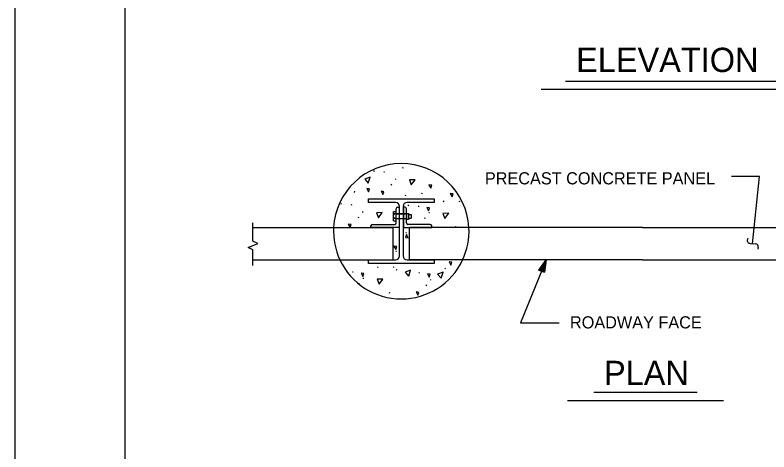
# Model space of a CAD drawing. Extents: x 0 to 71.1, y 0 to 52.4.
# Drawn here: x 0 to 15.51, y 11.36 to 20.35 of the extents above; entities that cross this region are included whole.
import ezdxf

# ---------------------------------------------------------------- set-up
doc = ezdxf.new("R2010")
doc.units = 0
for name, color, linetype in [('Arrowhead Terminators', 7, 'Continuous'), ('Dimension Lines', 7, 'Continuous'), ('Mis Object Lines', 7, 'Continuous'), ('Mis Object Lines Hidden', 7, 'Continuous'), ('Plan Sheet CELL', 7, 'Continuous'), ('Plot Shape CELL', 7, 'Continuous'), ('Structural Steel Lines', 7, 'Continuous'), ('Sup Concrete Girder Lines', 7, 'Continuous'), ('Text', 7, 'Continuous'), ('Title Text', 7, 'Continuous')]:
    doc.layers.add(name, color=color, linetype=linetype)

msp = doc.modelspace()

# ---------------------------------------------------------------- linework, layer by layer
at = {"layer": 'Arrowhead Terminators'}
msp.add_lwpolyline([(10.835, 15.081), (10.824, 15.085), (10.93, 15.312), (10.812, 15.09), (10.801, 15.095), (10.93, 15.312), (10.789, 15.099), (10.778, 15.104), (10.93, 15.312), (10.893, 15.057), (10.882, 15.062), (10.93, 15.312), (10.87, 15.066), (10.859, 15.071), (10.93, 15.312), (10.847, 15.076), (10.778, 15.104), (10.893, 15.057), (10.93, 15.312), (10.778, 15.104)], dxfattribs=at)
at = {"layer": 'Dimension Lines'}
for p, q in [((15.078, 15.762), (15.071, 15.736)), ((15.131, 15.653), (15.24, 15.642)), ((15.291, 15.568), (15.283, 15.532))]:
    msp.add_line(p, q, dxfattribs=at)
for points in [[(15.178, 15.647), (15.322, 17.028), (14.744, 17.028)], [(10.93, 15.312), (10.4, 14.017), (11.2, 14.017)]]:
    msp.add_lwpolyline(points, dxfattribs=at)
for centre, radius, start, end in [((15.13, 15.715), 0.0622, 160.797, 270.5959), ((15.239, 15.587), 0.0552, 339.8654, 88.151)]:
    msp.add_arc(centre, radius, start, end, dxfattribs=at)
at = {"layer": 'Mis Object Lines'}
for p, q in [((4.893, 15.979), (7.781, 15.979)), ((7.781, 15.312), (7.781, 15.979)), ((12.912, 15.979), (8.117, 15.979)), ((8.117, 15.312), (8.117, 15.979)), ((12.912, 15.979), (17.781, 15.979)), ((4.893, 15.312), (7.781, 15.312)), ((12.912, 15.312), (8.117, 15.312)), ((12.912, 15.312), (17.781, 15.312))]:
    msp.add_line(p, q, dxfattribs=at)
msp.add_lwpolyline([(4.893, 15.199), (4.893, 15.523), (4.794, 15.569), (4.997, 15.654), (4.893, 15.697), (4.893, 16.077)], dxfattribs=at)
for start, end in [(3.0594, 176.9406), (205.1549, 334.8451)]:
    msp.add_arc((7.948, 15.904), 1.394, start, end, dxfattribs=at)
at = {"layer": 'Mis Object Lines Hidden'}
for start, end in [(176.9406, 205.1549), (334.8451, 3.0594)]:
    msp.add_arc((7.948, 15.904), 1.394, start, end, dxfattribs=at)
at = {"layer": 'Plan Sheet CELL'}
msp.add_line((2.266, 1.303), (2.266, 46.453), dxfattribs=at)
at = {"layer": 'Plot Shape CELL'}
msp.add_lwpolyline([(0, 47.3), (71.086, 47.3), (71.086, 0), (0, 0)], close=True, dxfattribs=at)
at = {"layer": 'Structural Steel Lines'}
for p, q in [((7.272, 16.496), (7.272, 16.571)), ((7.272, 16.571), (8.625, 16.571)), ((7.828, 16.496), (7.272, 16.496)), ((8.625, 16.496), (8.069, 16.496)), ((8.625, 16.571), (8.625, 16.496)), ((7.844, 16.075), (7.844, 16.367)), ((7.875, 16.398), (7.906, 16.398)), ((7.906, 16.398), (7.906, 15.981)), ((7.912, 15.395), (7.912, 16.413)), ((7.986, 16.413), (7.986, 15.395)), ((8.022, 16.398), (7.991, 16.398)), ((7.991, 16.398), (7.991, 15.981)), ((8.053, 16.075), (8.053, 16.367)), ((7.844, 16.259), (7.805, 16.259)), ((7.844, 16.164), (7.805, 16.164)), ((8.053, 16.263), (7.844, 16.263)), ((8.053, 16.158), (7.844, 16.158)), ((8.098, 16.247), (8.155, 16.247)), ((8.098, 16.174), (8.155, 16.174)), ((8.155, 16.247), (8.155, 16.174)), ((7.323, 15.981), (7.323, 16.012)), ((7.906, 15.981), (7.323, 15.981)), ((7.354, 16.044), (7.813, 16.044)), ((7.991, 15.981), (8.574, 15.981)), ((8.543, 16.044), (8.085, 16.044)), ((8.574, 15.981), (8.574, 16.012)), ((7.272, 15.238), (7.272, 15.312)), ((7.272, 15.312), (7.828, 15.312)), ((8.625, 15.238), (7.272, 15.238)), ((8.069, 15.312), (8.625, 15.312)), ((8.625, 15.312), (8.625, 15.238))]:
    msp.add_line(p, q, dxfattribs=at)
for points in [[(7.785, 16.12), (7.844, 16.12), (7.844, 16.303), (7.785, 16.303)], [(7.78, 16.286), (7.78, 16.139)]]:
    msp.add_lwpolyline(points, dxfattribs=at)
for points in [[(7.844, 16.263), (8.053, 16.263), (8.053, 16.158), (7.844, 16.158)], [(8.056, 16.27), (8.098, 16.27), (8.098, 16.147), (8.056, 16.147)]]:
    msp.add_lwpolyline(points, close=True, dxfattribs=at)
for centre, radius, start, end in [((7.828, 16.413), 0.0834, 0, 90), ((8.069, 16.413), 0.0834, 90, 180), ((7.809, 16.287), 0.0287, 147.9349, 260.5254), ((7.875, 16.367), 0.0312, 90, 180), ((8.022, 16.367), 0.0312, 0, 90), ((7.839, 16.211), 0.0587, 125.4796, 234.5204), ((7.809, 16.135), 0.0287, 99.4746, 212.0651), ((7.354, 16.012), 0.0312, 90, 180), ((7.813, 16.075), 0.0312, 270, 0), ((8.085, 16.075), 0.0312, 180, 270), ((8.543, 16.012), 0.0312, 0, 90), ((7.828, 15.395), 0.0834, 270, 0), ((8.069, 15.395), 0.0834, 180, 270)]:
    msp.add_arc(centre, radius, start, end, dxfattribs=at)
at = {"layer": 'Sup Concrete Girder Lines'}
for p, q in [((7.386, 17.136), (7.394, 17.157)), ((7.606, 17.123), (7.589, 17.12)), ((7.979, 17.2), (7.987, 17.221)), ((8.46, 17.205), (8.444, 17.202)), ((7.838, 16.974), (7.822, 16.971)), ((7.743, 16.854), (7.751, 16.875)), ((6.987, 16.704), (6.995, 16.726)), ((8.032, 16.633), (8.04, 16.654)), ((8.37, 16.674), (8.379, 16.695)), ((6.709, 16.459), (6.717, 16.48)), ((6.929, 16.447), (6.913, 16.443)), ((8.093, 16.429), (8.101, 16.45)), ((8.828, 16.524), (8.812, 16.51)), ((9.151, 16.515), (9.134, 16.512)), ((7.161, 16.297), (7.145, 16.294)), ((8.313, 16.416), (8.296, 16.413)), ((7.066, 16.177), (7.074, 16.198)), ((8.433, 16.164), (8.441, 16.185)), ((8.528, 16.284), (8.512, 16.281)), ((9.061, 15.984), (9.069, 16.005)), ((8.039, 15.874), (8.056, 15.878)), ((7.852, 15.488), (7.835, 15.485)), ((6.959, 15.063), (6.943, 15.059)), ((7.475, 15.17), (7.459, 15.157)), ((7.797, 15.162), (7.781, 15.158)), ((7.851, 15.101), (7.859, 15.122)), ((8.326, 15.049), (8.31, 15.046)), ((8.859, 15.14), (8.842, 15.127)), ((7.175, 14.93), (7.158, 14.927)), ((8.559, 14.9), (8.542, 14.897)), ((7.079, 14.81), (7.088, 14.831)), ((8.463, 14.78), (8.471, 14.801)), ((7.707, 14.63), (7.715, 14.651))]:
    msp.add_line(p, q, dxfattribs=at)
for points in [[(7.269, 16.89), (7.308, 17.017), (7.197, 16.975), (7.268, 16.891)], [(8.155, 16.856), (8.235, 16.962), (8.116, 16.96), (8.154, 16.858)], [(7.275, 16.717), (7.296, 16.778), (7.239, 16.786), (7.275, 16.717)], [(8.554, 16.793), (8.575, 16.853), (8.518, 16.861), (8.554, 16.793)], [(7.569, 16.658), (7.591, 16.718), (7.533, 16.726), (7.569, 16.658)], [(8.993, 16.613), (9.014, 16.674), (8.957, 16.682), (8.993, 16.613)], [(8.511, 16.324), (8.532, 16.385), (8.475, 16.393), (8.511, 16.324)], [(7.478, 16.179), (7.558, 16.286), (7.439, 16.284), (7.477, 16.181)], [(8.845, 16.166), (8.925, 16.272), (8.806, 16.27), (8.844, 16.168)], [(6.893, 15.981), (6.914, 16.041), (6.857, 16.05), (6.893, 15.981)], [(8.057, 15.834), (8.035, 15.774), (8.093, 15.766), (8.057, 15.834)], [(7.834, 15.528), (7.856, 15.589), (7.798, 15.597), (7.834, 15.528)], [(8.967, 15.206), (8.988, 15.266), (8.931, 15.275), (8.967, 15.206)], [(8.102, 14.978), (8.141, 15.105), (8.03, 15.063), (8.1, 14.979)], [(8.769, 14.936), (8.808, 15.063), (8.697, 15.021), (8.767, 14.938)], [(7.158, 14.97), (7.179, 15.031), (7.122, 15.039), (7.158, 14.97)], [(7.491, 14.812), (7.572, 14.919), (7.453, 14.917), (7.49, 14.814)], [(8.525, 14.957), (8.546, 15.017), (8.489, 15.026), (8.525, 14.957)], [(8.29, 14.584), (8.311, 14.644), (8.254, 14.652), (8.29, 14.584)]]:
    msp.add_lwpolyline(points, dxfattribs=at)
at = {"layer": 'Text'}
for p, q in [((11.914, 12.586), (14.035, 12.586)), ((11.372, 12.419), (14.577, 12.419))]:
    msp.add_line(p, q, dxfattribs=at)
at = {"layer": 'Title Text'}
for p, q in [((11.33, 18.994), (15.934, 18.994)), ((10.83, 18.827), (16.434, 18.827))]:
    msp.add_line(p, q, dxfattribs=at)

# ---------------------------------------------------------------- texts
at = {"layer": 'Text'}
for s, height, p in [('PRECAST CONCRETE PANEL', 0.25, (9.669, 16.868)), ('ROADWAY FACE', 0.25, (11.42, 13.902)), ('PLAN', 0.5, (12.121, 12.735))]:
    msp.add_text(s, height=height, dxfattribs=at).set_placement(p)
at = {"layer": 'Title Text'}
msp.add_text('ELEVATION ', height=0.5, dxfattribs=at).set_placement((11.547, 19.182))

doc.saveas('drawing.dxf')
